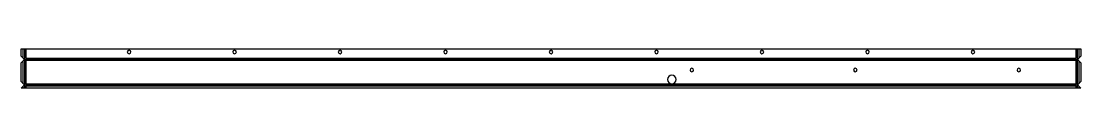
# Model space of a CAD drawing. Header units: millimetres. Extents: x 0 to 1004, y 0 to 38.
import ezdxf

# ---------------------------------------------------------------- set-up
doc = ezdxf.new("R2010")
doc.units = ezdxf.units.MM

msp = doc.modelspace()

# ---------------------------------------------------------------- linework, layer by layer
at = {"layer": 'BEND'}
for p, q in [((3.1, 37.5), (3.1, 27.4)), ((1001.3, 27.4), (1001.3, 37.5)), ((2.7, 27.4), (1001.7, 27.4)), ((3.1, 27.4), (3.1, 3.1)), ((1001.3, 3.1), (1001.3, 27.4)), ((2.7, 3.1), (1001.7, 3.1)), ((3.1, 3.1), (3.1, 0)), ((1001.3, 0), (1001.3, 3.1))]:
    msp.add_line(p, q, dxfattribs=at)
at = {"layer": 'BEND_EXTENT'}
for p, q in [((1.9, 28.6), (1.9, 37.5)), ((4.2, 37.5), (4.2, 28.5)), ((1000.2, 28.5), (1000.2, 37.5)), ((1002.5, 37.5), (1002.5, 28.6)), ((1.9, 4.3), (1.9, 26.2)), ((4.2, 28.5), (1000.2, 28.5)), ((1002.5, 26.2), (1002.5, 4.3)), ((1.9, 0), (1.9, 1.9)), ((4.2, 2), (4.2, 0)), ((1000.2, 2), (4.2, 2)), ((1000.2, 0), (1000.2, 2)), ((1002.5, 1.9), (1002.5, 0))]:
    msp.add_line(p, q, dxfattribs=at)
msp.add_lwpolyline([(4.2, 26.3), (4.2, 4.3), (616.7, 4.3), (1000.2, 4.3), (1000.2, 26.3)], close=True, dxfattribs=at)
at = {"layer": 'INTERIOR_PROFILES', "extrusion": (0, 0, -1)}
for centre, radius in [((-102.2, 34.5), 1.7), ((-202.2, 34.5), 1.7), ((-302.2, 34.5), 1.7), ((-402.2, 34.5), 1.7), ((-502.2, 34.5), 1.7), ((-602.2, 34.5), 1.7), ((-702.2, 34.5), 1.7), ((-802.2, 34.5), 1.7), ((-902.2, 34.5), 1.7), ((-616.7, 8.3), 4), ((-635.7, 17.3), 1.7), ((-790.7, 17.3), 1.7), ((-945.7, 17.3), 1.7)]:
    msp.add_circle(centre, radius, dxfattribs=at)
at = {"layer": 'OUTER_PROFILES'}
msp.add_lwpolyline([(1004.5, 30.6), (1002, 28.1, 0.414214), (1002, 26.7), (1004.5, 24.2), (1004.5, 6.3), (1002, 3.8, 0.414214), (1002, 2.4), (1004.4, 0), (0, 0), (2.4, 2.4, 0.414214), (2.4, 3.8), (-0.1, 6.3), (-0.1, 24.2), (2.4, 26.7, 0.414214), (2.4, 28.1), (-0.1, 30.6), (-0.1, 37.5), (1004.5, 37.5)], format="xyb", close=True, dxfattribs=at)

doc.saveas('drawing.dxf')
